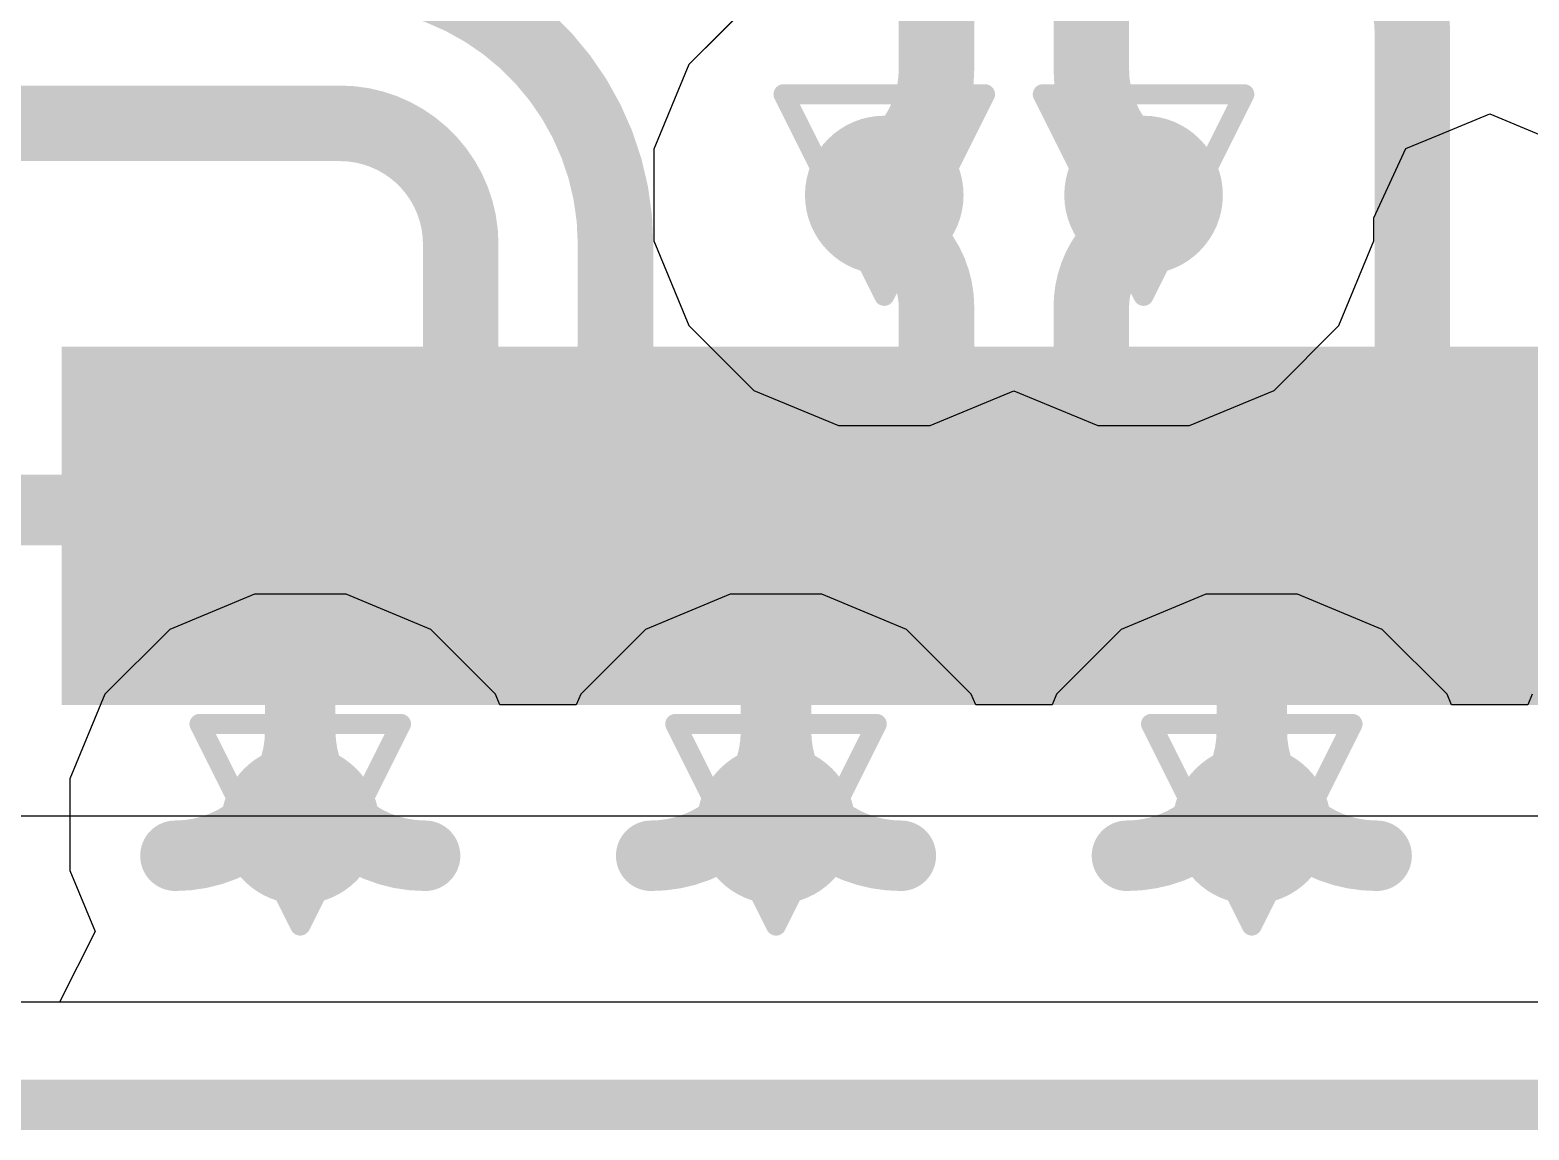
# Model space of a CAD drawing. Header units: inches. Extents: x -5 to 234, y -4 to 104.
# Drawn here: x 51.418 to 55.199, y -3.564 to -0.79 of the extents above; entities that cross this region are included whole.
import ezdxf

# ---------------------------------------------------------------- set-up
doc = ezdxf.new("R2010")
doc.units = ezdxf.units.IN
for name, color, linetype in [('Board Outline', 216, 'Continuous'), ('Bottom Layer', 5, 'Continuous'), ('Drill Drawing', 1, 'Continuous'), ('GND', 16, 'Continuous'), ('POWER', 76, 'Continuous'), ('Top Layer', 1, 'Continuous'), ('Top Solder', 216, 'Continuous'), ('Via Holes', 16, 'Continuous')]:
    doc.layers.add(name, color=color, linetype=linetype)

# ---------------------------------------------------------------- blocks, each defined once
blk = doc.blocks.new('DF40C_100DS_0_4V_51__13')
at = {"layer": 'Top Layer'}
for points in [[(-19.69999616, -2.72999581), (-19.49999656, -2.72999581), (-19.49999656, -3.42999695), (-19.69999616, -3.42999695)], [(-19.2999995, -2.72999835), (-19.0999999, -2.72999835), (-19.0999999, -3.42999949), (-19.2999995, -3.42999949)], [(-18.89999776, -2.72999581), (-18.69999816, -2.72999581), (-18.69999816, -3.42999695), (-18.89999776, -3.42999695)], [(-18.5000011, -2.72999835), (-18.3000015, -2.72999835), (-18.3000015, -3.42999949), (-18.5000011, -3.42999949)], [(-18.1000019, -2.72999581), (-17.9000023, -2.72999581), (-17.9000023, -3.42999695), (-18.1000019, -3.42999695)], [(-17.70000016, -2.72999835), (-17.50000056, -2.72999835), (-17.50000056, -3.42999949), (-17.70000016, -3.42999949)], [(-17.29999842, -2.72999835), (-17.09999882, -2.72999835), (-17.09999882, -3.42999949), (-17.29999842, -3.42999949)], [(-16.9000043, -2.72999835), (-16.7000047, -2.72999835), (-16.7000047, -3.42999949), (-16.9000043, -3.42999949)], [(-16.49999748, -2.72999835), (-16.29999788, -2.72999835), (-16.29999788, -3.42999949), (-16.49999748, -3.42999949)]]:
    blk.add_hatch(color=1, dxfattribs=at).paths.add_polyline_path(points)
at = {"layer": 'Top Solder'}
for points in [[(-19.80159616, -2.62839581), (-19.39839656, -2.62839581), (-19.39839656, -3.53159695), (-19.80159616, -3.53159695)], [(-19.4015995, -2.62839835), (-18.9983999, -2.62839835), (-18.9983999, -3.53159949), (-19.4015995, -3.53159949)], [(-19.00159776, -2.62839581), (-18.59839816, -2.62839581), (-18.59839816, -3.53159695), (-19.00159776, -3.53159695)], [(-18.6016011, -2.62839835), (-18.1984015, -2.62839835), (-18.1984015, -3.53159949), (-18.6016011, -3.53159949)], [(-18.2016019, -2.62839581), (-17.7984023, -2.62839581), (-17.7984023, -3.53159695), (-18.2016019, -3.53159695)], [(-17.80160016, -2.62839835), (-17.39840056, -2.62839835), (-17.39840056, -3.53159949), (-17.80160016, -3.53159949)], [(-17.40159842, -2.62839835), (-16.99839882, -2.62839835), (-16.99839882, -3.53159949), (-17.40159842, -3.53159949)], [(-17.0016043, -2.62839835), (-16.5984047, -2.62839835), (-16.5984047, -3.53159949), (-17.0016043, -3.53159949)], [(-16.60159748, -2.62839835), (-16.19839788, -2.62839835), (-16.19839788, -3.53159949), (-16.60159748, -3.53159949)], [(-16.20159828, -2.62839581), (-15.79839868, -2.62839581), (-15.79839868, -3.53159695), (-16.20159828, -3.53159695)]]:
    blk.add_hatch(color=216, dxfattribs=at).paths.add_polyline_path(points)

msp = doc.modelspace()

# ---------------------------------------------------------------- hatches: boundary and pattern name
at = {"layer": 'Bottom Layer'}
h = msp.add_hatch(color=5, dxfattribs=at)
edge = h.paths.add_edge_path()
edge.add_arc((53.57292054, -1.20635776), 0.1999996, 0, 360)
h = msp.add_hatch(color=5, dxfattribs=at)
edge = h.paths.add_edge_path()
edge.add_arc((54.22691974, -1.20635776), 0.1999996, 0, 360)
h = msp.add_hatch(color=5, dxfattribs=at)
edge = h.paths.add_edge_path()
edge.add_arc((52.09991865999999, -2.794), 0.1999996, 0, 360)
h = msp.add_hatch(color=5, dxfattribs=at)
edge = h.paths.add_edge_path()
edge.add_arc((53.29991626, -2.79399746), 0.1999996, 0, 360)
h = msp.add_hatch(color=5, dxfattribs=at)
edge = h.paths.add_edge_path()
edge.add_arc((54.49991386, -2.794), 0.1999996, 0, 360)
at = {"layer": 'GND'}
h = msp.add_hatch(color=16, dxfattribs=at)
edge = h.paths.add_edge_path()
edge.add_arc((53.57292054, -1.20635776), 0.1999996, 0, 360)
h = msp.add_hatch(color=16, dxfattribs=at)
edge = h.paths.add_edge_path()
edge.add_arc((54.22691974, -1.20635776), 0.1999996, 0, 360)
h = msp.add_hatch(color=16, dxfattribs=at)
edge = h.paths.add_edge_path()
edge.add_arc((52.09991865999999, -2.794), 0.1999996, 0, 360)
h = msp.add_hatch(color=16, dxfattribs=at)
edge = h.paths.add_edge_path()
edge.add_arc((53.29991626, -2.79399746), 0.1999996, 0, 360)
h = msp.add_hatch(color=16, dxfattribs=at)
edge = h.paths.add_edge_path()
edge.add_arc((54.49991386, -2.794), 0.1999996, 0, 360)
at = {"layer": 'POWER'}
h = msp.add_hatch(color=76, dxfattribs=at)
edge = h.paths.add_edge_path()
edge.add_arc((53.57292054, -1.20635776), 0.1999996, 0, 360)
h = msp.add_hatch(color=76, dxfattribs=at)
edge = h.paths.add_edge_path()
edge.add_arc((54.22691974, -1.20635776), 0.1999996, 0, 360)
h = msp.add_hatch(color=76, dxfattribs=at)
edge = h.paths.add_edge_path()
edge.add_arc((52.09991865999999, -2.794), 0.1999996, 0, 360)
h = msp.add_hatch(color=76, dxfattribs=at)
edge = h.paths.add_edge_path()
edge.add_arc((53.29991626, -2.79399746), 0.1999996, 0, 360)
h = msp.add_hatch(color=76, dxfattribs=at)
edge = h.paths.add_edge_path()
edge.add_arc((54.49991386, -2.794), 0.1999996, 0, 360)
at = {"layer": 'Top Layer'}
h = msp.add_hatch(color=1, dxfattribs=at)
edge = h.paths.add_edge_path()
edge.add_arc((53.57292054, -1.20635776), 0.1999996, 0, 360)
h = msp.add_hatch(color=1, dxfattribs=at)
edge = h.paths.add_edge_path()
edge.add_arc((54.22691974, -1.20635776), 0.1999996, 0, 360)
h = msp.add_hatch(color=1, dxfattribs=at)
edge = h.paths.add_edge_path()
edge.add_arc((52.09991865999999, -2.794), 0.1999996, 0, 360)
h = msp.add_hatch(color=1, dxfattribs=at)
edge = h.paths.add_edge_path()
edge.add_arc((53.29991626, -2.79399746), 0.1999996, 0, 360)
h = msp.add_hatch(color=1, dxfattribs=at)
edge = h.paths.add_edge_path()
edge.add_arc((54.49991386, -2.794), 0.1999996, 0, 360)
at = {"layer": 'Via Holes'}
h = msp.add_hatch(color=7, dxfattribs=at)
edge = h.paths.add_edge_path()
edge.add_arc((53.57292054, -1.20635776), 0.0999998, 0, 360)
h = msp.add_hatch(color=7, dxfattribs=at)
edge = h.paths.add_edge_path()
edge.add_arc((54.22691974, -1.20635776), 0.0999998, 0, 360)
h = msp.add_hatch(color=7, dxfattribs=at)
edge = h.paths.add_edge_path()
edge.add_arc((52.09991865999999, -2.794), 0.0999998, 0, 360)
h = msp.add_hatch(color=7, dxfattribs=at)
edge = h.paths.add_edge_path()
edge.add_arc((53.29991626, -2.79399746), 0.0999998, 0, 360)
h = msp.add_hatch(color=7, dxfattribs=at)
edge = h.paths.add_edge_path()
edge.add_arc((54.49991386, -2.794), 0.0999998, 0, 360)

# ---------------------------------------------------------------- linework, layer by layer
at = {"layer": 'Board Outline'}
msp.add_lwpolyline([(-0.4520183999999999, -3.5000438, 0.127, 0.127, 0), (88.4519821, -3.5000438, 0.127, 0.127, 0)], format="xyseb", dxfattribs=at)
at = {"layer": 'Bottom Layer'}
for p, q in [((53.21909091999999, -0.7385304), (53.0803739, -0.87724742)), ((53.0803739, -0.87724742), (52.99192094, -1.0907903)), ((54.97218622, -1.05433114), (55.09992282, -1.0014204)), ((55.09992282, -1.0014204), (55.22765434, -1.0543286)), ((54.88849321999999, -1.08900214), (54.97218622, -1.05433114)), ((52.99192094, -1.0907903), (52.99192094, -1.32192522)), ((54.80791934, -1.26346712), (54.88849321999999, -1.08900214)), ((54.80791934, -1.32192522), (54.80791934, -1.26346712)), ((52.99192094, -1.32192522), (53.0803739, -1.5354681)), ((54.71946638, -1.5354681), (54.80791934, -1.32192522)), ((53.0803739, -1.5354681), (53.2438102, -1.6989044)), ((54.55603008, -1.6989044), (54.71946638, -1.5354681)), ((53.2438102, -1.6989044), (53.45735307999999, -1.78735736)), ((53.68848799999999, -1.78735736), (53.89992014, -1.69977816)), ((53.89992014, -1.69977816), (54.11135228, -1.78735736)), ((54.34248719999999, -1.78735736), (54.55603008, -1.6989044)), ((53.45735307999999, -1.78735736), (53.68848799999999, -1.78735736)), ((54.11135228, -1.78735736), (54.34248719999999, -1.78735736)), ((56.14597102, -3.24108064), (41.75993172, -3.24108064))]:
    msp.add_line(p, q, dxfattribs=at)
for points in [[(53.70467033999999, -0.88828626, 0.1905, 0.1905, 0), (53.70467033999999, 7.45262416, 0.1905, 0.1905, 0)], [(54.09516993999999, -0.88828626, 0.1905, 0.1905, 0), (54.09516993999999, 7.45262416, 0.1905, 0.1905, 0)], [(53.70467033999999, -0.88828626, 0.1905, 0.1905, -0.198912367379658), (53.61300682, -1.10958122, 0.1905, 0.1905, 0)], [(54.18683346, -1.10958122, 0.1905, 0.1905, -0.198912367379658), (54.09516993999999, -0.88828626, 0.1905, 0.1905, 0)], [(53.57292054, -1.20635776, 0.1905, 0.1905, -0.198912367379658), (53.61300682, -1.10958122, 0.1905, 0.1905, 0)], [(54.18683346, -1.10958122, 0.1905, 0.1905, -0.198912367379658), (54.22691974, -1.20635776, 0.1905, 0.1905, 0)]]:
    msp.add_lwpolyline(points, format="xyseb", dxfattribs=at)
for points in [[(53.65704533999999, -0.88828626, 0.09524999999999999, 0.09524999999999999, 1), (53.75229534, -0.88828626, 0.09524999999999999, 0.09524999999999999, 1)], [(53.65704533999999, -0.88828626, 0.09524999999999999, 0.09524999999999999, 1), (53.75229534, -0.88828626, 0.09524999999999999, 0.09524999999999999, 1)], [(54.04754493999999, -0.88828626, 0.09524999999999999, 0.09524999999999999, 1), (54.14279493999999, -0.88828626, 0.09524999999999999, 0.09524999999999999, 1)], [(54.04754493999999, -0.88828626, 0.09524999999999999, 0.09524999999999999, 1), (54.14279493999999, -0.88828626, 0.09524999999999999, 0.09524999999999999, 1)], [(53.56538182, -1.10958122, 0.09524999999999999, 0.09524999999999999, 1), (53.66063182, -1.10958122, 0.09524999999999999, 0.09524999999999999, 1)], [(53.56538182, -1.10958122, 0.09524999999999999, 0.09524999999999999, 1), (53.66063182, -1.10958122, 0.09524999999999999, 0.09524999999999999, 1)], [(54.13920846, -1.10958122, 0.09524999999999999, 0.09524999999999999, 1), (54.23445845999999, -1.10958122, 0.09524999999999999, 0.09524999999999999, 1)], [(54.13920846, -1.10958122, 0.09524999999999999, 0.09524999999999999, 1), (54.23445845999999, -1.10958122, 0.09524999999999999, 0.09524999999999999, 1)], [(53.52529553999999, -1.20635776, 0.09524999999999999, 0.09524999999999999, 1), (53.62054554, -1.20635776, 0.09524999999999999, 0.09524999999999999, 1)], [(54.17929474, -1.20635776, 0.09524999999999999, 0.09524999999999999, 1), (54.27454473999999, -1.20635776, 0.09524999999999999, 0.09524999999999999, 1)]]:
    msp.add_lwpolyline(points, format="xyseb", close=True, dxfattribs=at)
at = {"layer": 'Drill Drawing'}
for points in [[(53.31892053999999, -0.9523577599999998, 0.0508, 0.0508, 0), (53.82692054, -0.9523577599999998, 0.0508, 0.0508, 0)], [(53.31892053999999, -0.9523577599999998, 0.0508, 0.0508, 0), (53.57292054, -1.46035776, 0.0508, 0.0508, 0)], [(53.57292054, -1.46035776, 0.0508, 0.0508, 0), (53.82692054, -0.9523577599999998, 0.0508, 0.0508, 0)], [(53.97291973999999, -0.9523577599999998, 0.0508, 0.0508, 0), (54.48091974, -0.9523577599999998, 0.0508, 0.0508, 0)], [(53.97291973999999, -0.9523577599999998, 0.0508, 0.0508, 0), (54.22691974, -1.46035776, 0.0508, 0.0508, 0)], [(54.22691974, -1.46035776, 0.0508, 0.0508, 0), (54.48091974, -0.9523577599999998, 0.0508, 0.0508, 0)], [(51.84591866, -2.54, 0.0508, 0.0508, 0), (52.35391866, -2.54, 0.0508, 0.0508, 0)], [(51.84591866, -2.54, 0.0508, 0.0508, 0), (52.09991865999999, -3.048, 0.0508, 0.0508, 0)], [(52.09991865999999, -3.048, 0.0508, 0.0508, 0), (52.35391866, -2.54, 0.0508, 0.0508, 0)], [(53.04591626, -2.53999746, 0.0508, 0.0508, 0), (53.55391626, -2.53999746, 0.0508, 0.0508, 0)], [(53.04591626, -2.53999746, 0.0508, 0.0508, 0), (53.29991626, -3.04799746, 0.0508, 0.0508, 0)], [(53.29991626, -3.04799746, 0.0508, 0.0508, 0), (53.55391626, -2.53999746, 0.0508, 0.0508, 0)], [(54.24591385999999, -2.54, 0.0508, 0.0508, 0), (54.75391385999999, -2.54, 0.0508, 0.0508, 0)], [(54.24591385999999, -2.54, 0.0508, 0.0508, 0), (54.49991386, -3.048, 0.0508, 0.0508, 0)], [(54.49991386, -3.048, 0.0508, 0.0508, 0), (54.75391385999999, -2.54, 0.0508, 0.0508, 0)]]:
    msp.add_lwpolyline(points, format="xyseb", dxfattribs=at)
for points in [[(53.30622054, -0.9523577599999998, 0.0254, 0.0254, 1), (53.33162054, -0.9523577599999998, 0.0254, 0.0254, 1)], [(53.30622054, -0.9523577599999998, 0.0254, 0.0254, 1), (53.33162054, -0.9523577599999998, 0.0254, 0.0254, 1)], [(53.81422054, -0.9523577599999998, 0.0254, 0.0254, 1), (53.83962054, -0.9523577599999998, 0.0254, 0.0254, 1)], [(53.81422054, -0.9523577599999998, 0.0254, 0.0254, 1), (53.83962054, -0.9523577599999998, 0.0254, 0.0254, 1)], [(53.96021974, -0.9523577599999998, 0.0254, 0.0254, 1), (53.98561974, -0.9523577599999998, 0.0254, 0.0254, 1)], [(53.96021974, -0.9523577599999998, 0.0254, 0.0254, 1), (53.98561974, -0.9523577599999998, 0.0254, 0.0254, 1)], [(54.46821974, -0.9523577599999998, 0.0254, 0.0254, 1), (54.49361974, -0.9523577599999998, 0.0254, 0.0254, 1)], [(54.46821974, -0.9523577599999998, 0.0254, 0.0254, 1), (54.49361974, -0.9523577599999998, 0.0254, 0.0254, 1)], [(53.56022054, -1.46035776, 0.0254, 0.0254, 1), (53.58562054, -1.46035776, 0.0254, 0.0254, 1)], [(53.56022054, -1.46035776, 0.0254, 0.0254, 1), (53.58562054, -1.46035776, 0.0254, 0.0254, 1)], [(54.21421974, -1.46035776, 0.0254, 0.0254, 1), (54.23961973999999, -1.46035776, 0.0254, 0.0254, 1)], [(54.21421974, -1.46035776, 0.0254, 0.0254, 1), (54.23961973999999, -1.46035776, 0.0254, 0.0254, 1)], [(51.83321865999999, -2.54, 0.0254, 0.0254, 1), (51.85861865999999, -2.54, 0.0254, 0.0254, 1)], [(51.83321865999999, -2.54, 0.0254, 0.0254, 1), (51.85861865999999, -2.54, 0.0254, 0.0254, 1)], [(52.34121866, -2.54, 0.0254, 0.0254, 1), (52.36661865999999, -2.54, 0.0254, 0.0254, 1)], [(52.34121866, -2.54, 0.0254, 0.0254, 1), (52.36661865999999, -2.54, 0.0254, 0.0254, 1)], [(53.03321626, -2.53999746, 0.0254, 0.0254, 1), (53.05861625999999, -2.53999746, 0.0254, 0.0254, 1)], [(53.03321626, -2.53999746, 0.0254, 0.0254, 1), (53.05861625999999, -2.53999746, 0.0254, 0.0254, 1)], [(53.54121626, -2.53999746, 0.0254, 0.0254, 1), (53.56661626, -2.53999746, 0.0254, 0.0254, 1)], [(53.54121626, -2.53999746, 0.0254, 0.0254, 1), (53.56661626, -2.53999746, 0.0254, 0.0254, 1)], [(54.23321386, -2.54, 0.0254, 0.0254, 1), (54.25861386, -2.54, 0.0254, 0.0254, 1)], [(54.23321386, -2.54, 0.0254, 0.0254, 1), (54.25861386, -2.54, 0.0254, 0.0254, 1)], [(54.74121386, -2.54, 0.0254, 0.0254, 1), (54.76661386, -2.54, 0.0254, 0.0254, 1)], [(54.74121386, -2.54, 0.0254, 0.0254, 1), (54.76661386, -2.54, 0.0254, 0.0254, 1)], [(52.08721866, -3.048, 0.0254, 0.0254, 1), (52.11261866, -3.048, 0.0254, 0.0254, 1)], [(52.08721866, -3.048, 0.0254, 0.0254, 1), (52.11261866, -3.048, 0.0254, 0.0254, 1)], [(53.28721625999999, -3.04799746, 0.0254, 0.0254, 1), (53.31261626, -3.04799746, 0.0254, 0.0254, 1)], [(53.28721625999999, -3.04799746, 0.0254, 0.0254, 1), (53.31261626, -3.04799746, 0.0254, 0.0254, 1)], [(54.48721385999999, -3.048, 0.0254, 0.0254, 1), (54.51261386, -3.048, 0.0254, 0.0254, 1)], [(54.48721385999999, -3.048, 0.0254, 0.0254, 1), (54.51261386, -3.048, 0.0254, 0.0254, 1)]]:
    msp.add_lwpolyline(points, format="xyseb", close=True, dxfattribs=at)
at = {"layer": 'GND'}
for p, q in [((53.2438102, -0.71381112), (53.0803739, -0.87724742)), ((53.0803739, -0.87724742), (52.99192094, -1.0907903)), ((54.97218622, -1.05433114), (55.09992282, -1.0014204)), ((55.09992282, -1.0014204), (55.22765434, -1.0543286)), ((54.88849321999999, -1.08900214), (54.97218622, -1.05433114)), ((52.99192094, -1.0907903), (52.99192094, -1.32192522)), ((54.80791934, -1.26346712), (54.88849321999999, -1.08900214)), ((54.80791934, -1.32192522), (54.80791934, -1.26346712)), ((52.99192094, -1.32192522), (53.0803739, -1.5354681)), ((54.71946638, -1.5354681), (54.80791934, -1.32192522)), ((53.0803739, -1.5354681), (53.2438102, -1.6989044)), ((54.55603008, -1.6989044), (54.71946638, -1.5354681)), ((53.2438102, -1.6989044), (53.45735307999999, -1.78735736)), ((53.68848799999999, -1.78735736), (53.89992014, -1.69977816)), ((53.89992014, -1.69977816), (54.11135228, -1.78735736)), ((54.34248719999999, -1.78735736), (54.55603008, -1.6989044)), ((53.45735307999999, -1.78735736), (53.68848799999999, -1.78735736)), ((54.11135228, -1.78735736), (54.34248719999999, -1.78735736)), ((86.25539772, -3.24108064), (41.75993172, -3.24108064))]:
    msp.add_line(p, q, dxfattribs=at)
at = {"layer": 'POWER'}
for p, q in [((53.2438102, -0.71381112), (53.0803739, -0.87724742)), ((53.0803739, -0.87724742), (52.99192094, -1.0907903)), ((54.97218622, -1.05433114), (55.09992282, -1.0014204)), ((55.09992282, -1.0014204), (55.22765434, -1.0543286)), ((54.88849321999999, -1.08900214), (54.97218622, -1.05433114)), ((52.99192094, -1.0907903), (52.99192094, -1.32192522)), ((54.80791934, -1.26346712), (54.88849321999999, -1.08900214)), ((54.80791934, -1.32192522), (54.80791934, -1.26346712)), ((52.99192094, -1.32192522), (53.0803739, -1.5354681)), ((54.71946638, -1.5354681), (54.80791934, -1.32192522)), ((53.0803739, -1.5354681), (53.2438102, -1.6989044)), ((54.55603008, -1.6989044), (54.71946638, -1.5354681)), ((53.2438102, -1.6989044), (53.45735307999999, -1.78735736)), ((53.68848799999999, -1.78735736), (53.89992014, -1.69977816)), ((53.89992014, -1.69977816), (54.11135228, -1.78735736)), ((54.34248719999999, -1.78735736), (54.55603008, -1.6989044)), ((53.45735307999999, -1.78735736), (53.68848799999999, -1.78735736)), ((54.11135228, -1.78735736), (54.34248719999999, -1.78735736)), ((51.9843512, -2.2130004), (51.77080831999999, -2.30145336)), ((52.21548612, -2.2130004), (51.9843512, -2.2130004)), ((52.42902899999999, -2.30145336), (52.21548612, -2.2130004)), ((53.1843488, -2.21299786), (52.97080592, -2.30145082)), ((53.41548372, -2.21299786), (53.1843488, -2.21299786)), ((53.6290266, -2.30145082), (53.41548372, -2.21299786)), ((54.38434639999999, -2.2130004), (54.17080352, -2.30145336)), ((54.61548131999999, -2.2130004), (54.38434639999999, -2.2130004)), ((54.8290242, -2.30145336), (54.61548131999999, -2.2130004)), ((51.77080831999999, -2.30145336), (51.60737201999999, -2.46488966)), ((52.59246529999999, -2.46488966), (52.42902899999999, -2.30145336)), ((52.97080592, -2.30145082), (52.80736962, -2.46488712)), ((53.7924629, -2.46488712), (53.6290266, -2.30145082)), ((54.17080352, -2.30145336), (54.00736722, -2.46488966)), ((54.9924605, -2.46488966), (54.8290242, -2.30145336)), ((51.60737201999999, -2.46488966), (51.51891906, -2.67843254)), ((52.6036921, -2.49199146), (52.59246529999999, -2.46488966)), ((52.79614281999999, -2.49199146), (52.6036921, -2.49199146)), ((52.80736962, -2.46488712), (52.79614281999999, -2.49199146)), ((53.8036897, -2.49199146), (53.7924629, -2.46488712)), ((53.99614042, -2.49199146), (53.8036897, -2.49199146)), ((54.00736722, -2.46488966), (53.99614042, -2.49199146)), ((55.00368983999999, -2.49199908), (54.9924605, -2.46488966)), ((55.19614055999999, -2.49199908), (55.00368983999999, -2.49199908)), ((55.2073699, -2.46488966), (55.19614055999999, -2.49199908)), ((51.51891906, -2.67843254), (51.51891906, -2.90956746)), ((51.51891906, -2.90956746), (51.58258924, -3.0632781)), ((51.58258924, -3.0632781), (51.49303391999999, -3.24108064)), ((51.49303391999999, -3.24108064), (41.75993172, -3.24108064))]:
    msp.add_line(p, q, dxfattribs=at)
at = {"layer": 'Top Layer'}
for p, q in [((51.21899078, -2.77110698), (52.41898584, -2.77110698)), ((52.41898584, -2.77110698), (52.41898584, -2.77110952)), ((52.41898584, -2.77110952), (55.38098906, -2.77110952)), ((86.25539772, -3.24108064), (41.75993172, -3.24108064))]:
    msp.add_line(p, q, dxfattribs=at)
for points in [[(52.19992099999999, -0.6349923799999999, 0.1905, 0.1905, -0.4142135623730951), (52.8951698, -1.33024118, 0.1905, 0.1905, 0)], [(54.83879811999999, -0.63056516, 0.1905, 0.1905, -0.198912367379658), (54.90467302, -0.7896021799999999, 0.1905, 0.1905, 0)], [(54.90467302, -1.995424, 0.1905, 0.1905, 0), (54.90467302, -0.7896021799999999, 0.1905, 0.1905, 0)], [(50.58990136, -1.02549198, 0.1905, 0.1905, 0), (52.19992099999999, -1.02549198, 0.1905, 0.1905, 0)], [(52.19992099999999, -1.02549198, 0.1905, 0.1905, -0.4142135623730951), (52.5046702, -1.33024118, 0.1905, 0.1905, 0)], [(53.61287727999999, -1.30300476, 0.1905, 0.1905, -0.1985616833215162), (53.57292054, -1.20635776, 0.1905, 0.1905, 0)], [(54.22691974, -1.20635776, 0.1905, 0.1905, -0.1985616833215162), (54.18696299999999, -1.30300476, 0.1905, 0.1905, 0)], [(53.61287727999999, -1.30300476, 0.1905, 0.1905, 0), (53.61300682, -1.3031343, 0.1905, 0.1905, 0)], [(53.61300682, -1.3031343, 0.1905, 0.1905, -0.0003346366988049019), (53.61287727999999, -1.30300476, 0.1905, 0.1905, 0)], [(53.61300682, -1.3031343, 0.1905, 0.1905, 0), (53.63879544, -1.32892292, 0.1905, 0.1905, 0)], [(54.16104484, -1.32892292, 0.1905, 0.1905, 0), (54.18683346, -1.3031343, 0.1905, 0.1905, 0)], [(54.18683346, -1.3031343, 0.1905, 0.1905, 0), (54.18696299999999, -1.30300476, 0.1905, 0.1905, 0)], [(54.18696299999999, -1.30300476, 0.1905, 0.1905, -0.000334636698805013), (54.18683346, -1.3031343, 0.1905, 0.1905, 0)], [(52.5046702, -1.995424, 0.1905, 0.1905, 0), (52.5046702, -1.33024118, 0.1905, 0.1905, 0)], [(52.8951698, -1.99542908, 0.1905, 0.1905, 0), (52.8951698, -1.33024118, 0.1905, 0.1905, 0)], [(53.63879544, -1.32892292, 0.1905, 0.1905, -0.198912367379658), (53.70467033999999, -1.48795994, 0.1905, 0.1905, 0)], [(54.09516993999999, -1.48795994, 0.1905, 0.1905, -0.198912367379658), (54.16104484, -1.32892292, 0.1905, 0.1905, 0)], [(53.70467033999999, -1.99543162, 0.1905, 0.1905, 0), (53.70467033999999, -1.48795994, 0.1905, 0.1905, 0)], [(54.09516993999999, -1.99543162, 0.1905, 0.1905, 0), (54.09516993999999, -1.48795994, 0.1905, 0.1905, 0)], [(48.3017449, -2.0001738, 0.1778, 0.1778, 0), (51.69992199999999, -2.0001738, 0.1778, 0.1778, 0)], [(52.4999204, -2.0001738, 0.1905, 0.1905, 0), (52.5046702, -1.995424, 0.1905, 0.1905, 0)], [(52.8951698, -1.99542908, 0.1905, 0.1905, 0), (52.89991706, -2.00017634, 0.1905, 0.1905, 0)], [(52.09991865999999, -2.55724914, 0.1778, 0.1778, 0), (52.09991865999999, -2.05097634, 0.1778, 0.1778, 0)], [(53.29991626, -2.5572466, 0.1778, 0.1778, 0), (53.29991626, -2.0509738, 0.1778, 0.1778, 0)], [(54.49991386, -2.55724914, 0.1778, 0.1778, 0), (54.49991386, -2.05097634, 0.1778, 0.1778, 0)], [(52.09991865999999, -2.794, 0.1778, 0.1778, 0), (52.09991865999999, -2.50644914, 0.1778, 0.1778, 0)], [(53.29991626, -2.79399746, 0.1778, 0.1778, 0), (53.29991626, -2.5064466, 0.1778, 0.1778, 0)], [(52.09991865999999, -2.55724914, 0.1778, 0.1778, -0.4142135623730951), (51.78507803999999, -2.87208976, 0.1778, 0.1778, 0)], [(52.41475928, -2.87208976, 0.1778, 0.1778, -0.4142135623730951), (52.09991865999999, -2.55724914, 0.1778, 0.1778, 0)], [(53.29991626, -2.5572466, 0.1778, 0.1778, -0.4142135623730951), (52.98507563999999, -2.87208722, 0.1778, 0.1778, 0)], [(53.61475688, -2.87208722, 0.1778, 0.1778, -0.4142135623730951), (53.29991626, -2.5572466, 0.1778, 0.1778, 0)], [(54.49991386, -2.55724914, 0.1778, 0.1778, -0.4142135623730951), (54.18507323999999, -2.87208976, 0.1778, 0.1778, 0)], [(54.49991386, -2.8448, 0.1778, 0.1778, 0), (54.49991386, -2.55724914, 0.1778, 0.1778, 0)], [(54.81475448, -2.87208976, 0.1778, 0.1778, -0.4142135623730951), (54.49991386, -2.55724914, 0.1778, 0.1778, 0)]]:
    msp.add_lwpolyline(points, format="xyseb", dxfattribs=at)
for points in [[(54.85704801999999, -0.7896021799999999, 0.09524999999999999, 0.09524999999999999, 1), (54.95229802, -0.7896021799999999, 0.09524999999999999, 0.09524999999999999, 1)], [(54.85704801999999, -0.7896021799999999, 0.09524999999999999, 0.09524999999999999, 1), (54.95229802, -0.7896021799999999, 0.09524999999999999, 0.09524999999999999, 1)], [(52.152296, -1.02549198, 0.09524999999999999, 0.09524999999999999, 1), (52.24754599999999, -1.02549198, 0.09524999999999999, 0.09524999999999999, 1)], [(52.152296, -1.02549198, 0.09524999999999999, 0.09524999999999999, 1), (52.24754599999999, -1.02549198, 0.09524999999999999, 0.09524999999999999, 1)], [(53.52529553999999, -1.20635776, 0.09524999999999999, 0.09524999999999999, 1), (53.62054554, -1.20635776, 0.09524999999999999, 0.09524999999999999, 1)], [(54.17929474, -1.20635776, 0.09524999999999999, 0.09524999999999999, 1), (54.27454473999999, -1.20635776, 0.09524999999999999, 0.09524999999999999, 1)], [(53.56525228, -1.30300476, 0.09524999999999999, 0.09524999999999999, 1), (53.66050228, -1.30300476, 0.09524999999999999, 0.09524999999999999, 1)], [(53.56525228, -1.30300476, 0.09524999999999999, 0.09524999999999999, 1), (53.66050228, -1.30300476, 0.09524999999999999, 0.09524999999999999, 1)], [(53.56525228, -1.30300476, 0.09524999999999999, 0.09524999999999999, 1), (53.66050228, -1.30300476, 0.09524999999999999, 0.09524999999999999, 1)], [(53.56538182, -1.3031343, 0.09524999999999999, 0.09524999999999999, 1), (53.66063182, -1.3031343, 0.09524999999999999, 0.09524999999999999, 1)], [(53.56538182, -1.3031343, 0.09524999999999999, 0.09524999999999999, 1), (53.66063182, -1.3031343, 0.09524999999999999, 0.09524999999999999, 1)], [(53.56538182, -1.3031343, 0.09524999999999999, 0.09524999999999999, 1), (53.66063182, -1.3031343, 0.09524999999999999, 0.09524999999999999, 1)], [(54.13920846, -1.3031343, 0.09524999999999999, 0.09524999999999999, 1), (54.23445845999999, -1.3031343, 0.09524999999999999, 0.09524999999999999, 1)], [(54.13920846, -1.3031343, 0.09524999999999999, 0.09524999999999999, 1), (54.23445845999999, -1.3031343, 0.09524999999999999, 0.09524999999999999, 1)], [(54.13920846, -1.3031343, 0.09524999999999999, 0.09524999999999999, 1), (54.23445845999999, -1.3031343, 0.09524999999999999, 0.09524999999999999, 1)], [(54.139338, -1.30300476, 0.09524999999999999, 0.09524999999999999, 1), (54.234588, -1.30300476, 0.09524999999999999, 0.09524999999999999, 1)], [(54.139338, -1.30300476, 0.09524999999999999, 0.09524999999999999, 1), (54.234588, -1.30300476, 0.09524999999999999, 0.09524999999999999, 1)], [(54.139338, -1.30300476, 0.09524999999999999, 0.09524999999999999, 1), (54.234588, -1.30300476, 0.09524999999999999, 0.09524999999999999, 1)], [(52.4570452, -1.33024118, 0.09524999999999999, 0.09524999999999999, 1), (52.5522952, -1.33024118, 0.09524999999999999, 0.09524999999999999, 1)], [(52.4570452, -1.33024118, 0.09524999999999999, 0.09524999999999999, 1), (52.5522952, -1.33024118, 0.09524999999999999, 0.09524999999999999, 1)], [(52.84754479999999, -1.33024118, 0.09524999999999999, 0.09524999999999999, 1), (52.9427948, -1.33024118, 0.09524999999999999, 0.09524999999999999, 1)], [(52.84754479999999, -1.33024118, 0.09524999999999999, 0.09524999999999999, 1), (52.9427948, -1.33024118, 0.09524999999999999, 0.09524999999999999, 1)], [(53.59117044, -1.32892292, 0.09524999999999999, 0.09524999999999999, 1), (53.68642043999999, -1.32892292, 0.09524999999999999, 0.09524999999999999, 1)], [(53.59117044, -1.32892292, 0.09524999999999999, 0.09524999999999999, 1), (53.68642043999999, -1.32892292, 0.09524999999999999, 0.09524999999999999, 1)], [(54.11341984, -1.32892292, 0.09524999999999999, 0.09524999999999999, 1), (54.20866984, -1.32892292, 0.09524999999999999, 0.09524999999999999, 1)], [(54.11341984, -1.32892292, 0.09524999999999999, 0.09524999999999999, 1), (54.20866984, -1.32892292, 0.09524999999999999, 0.09524999999999999, 1)], [(53.65704533999999, -1.48795994, 0.09524999999999999, 0.09524999999999999, 1), (53.75229534, -1.48795994, 0.09524999999999999, 0.09524999999999999, 1)], [(53.65704533999999, -1.48795994, 0.09524999999999999, 0.09524999999999999, 1), (53.75229534, -1.48795994, 0.09524999999999999, 0.09524999999999999, 1)], [(54.04754493999999, -1.48795994, 0.09524999999999999, 0.09524999999999999, 1), (54.14279493999999, -1.48795994, 0.09524999999999999, 0.09524999999999999, 1)], [(54.04754493999999, -1.48795994, 0.09524999999999999, 0.09524999999999999, 1), (54.14279493999999, -1.48795994, 0.09524999999999999, 0.09524999999999999, 1)], [(51.655472, -2.0001738, 0.08889999999999999, 0.08889999999999999, 1), (51.74437200000001, -2.0001738, 0.08889999999999999, 0.08889999999999999, 1)], [(52.4522954, -2.0001738, 0.09524999999999999, 0.09524999999999999, 1), (52.5475454, -2.0001738, 0.09524999999999999, 0.09524999999999999, 1)], [(52.4570452, -1.995424, 0.09524999999999999, 0.09524999999999999, 1), (52.5522952, -1.995424, 0.09524999999999999, 0.09524999999999999, 1)], [(52.4570452, -1.995424, 0.09524999999999999, 0.09524999999999999, 1), (52.5522952, -1.995424, 0.09524999999999999, 0.09524999999999999, 1)], [(52.84754479999999, -1.99542908, 0.09524999999999999, 0.09524999999999999, 1), (52.9427948, -1.99542908, 0.09524999999999999, 0.09524999999999999, 1)], [(52.84754479999999, -1.99542908, 0.09524999999999999, 0.09524999999999999, 1), (52.9427948, -1.99542908, 0.09524999999999999, 0.09524999999999999, 1)], [(52.85229206, -2.00017634, 0.09524999999999999, 0.09524999999999999, 1), (52.94754206, -2.00017634, 0.09524999999999999, 0.09524999999999999, 1)], [(53.65704533999999, -1.99543162, 0.09524999999999999, 0.09524999999999999, 1), (53.75229534, -1.99543162, 0.09524999999999999, 0.09524999999999999, 1)], [(54.04754493999999, -1.99543162, 0.09524999999999999, 0.09524999999999999, 1), (54.14279493999999, -1.99543162, 0.09524999999999999, 0.09524999999999999, 1)], [(54.85704801999999, -1.995424, 0.09524999999999999, 0.09524999999999999, 1), (54.95229802, -1.995424, 0.09524999999999999, 0.09524999999999999, 1)], [(52.05546866, -2.05097634, 0.08889999999999999, 0.08889999999999999, 1), (52.14436865999999, -2.05097634, 0.08889999999999999, 0.08889999999999999, 1)], [(53.25546626, -2.0509738, 0.08889999999999999, 0.08889999999999999, 1), (53.34436625999999, -2.0509738, 0.08889999999999999, 0.08889999999999999, 1)], [(54.45546386, -2.05097634, 0.08889999999999999, 0.08889999999999999, 1), (54.54436386, -2.05097634, 0.08889999999999999, 0.08889999999999999, 1)], [(52.05546866, -2.50644914, 0.08889999999999999, 0.08889999999999999, 1), (52.14436865999999, -2.50644914, 0.08889999999999999, 0.08889999999999999, 1)], [(53.25546626, -2.5064466, 0.08889999999999999, 0.08889999999999999, 1), (53.34436625999999, -2.5064466, 0.08889999999999999, 0.08889999999999999, 1)], [(52.05546866, -2.55724914, 0.08889999999999999, 0.08889999999999999, 1), (52.14436865999999, -2.55724914, 0.08889999999999999, 0.08889999999999999, 1)], [(52.05546866, -2.55724914, 0.08889999999999999, 0.08889999999999999, 1), (52.14436865999999, -2.55724914, 0.08889999999999999, 0.08889999999999999, 1)], [(52.05546866, -2.55724914, 0.08889999999999999, 0.08889999999999999, 1), (52.14436865999999, -2.55724914, 0.08889999999999999, 0.08889999999999999, 1)], [(53.25546626, -2.5572466, 0.08889999999999999, 0.08889999999999999, 1), (53.34436625999999, -2.5572466, 0.08889999999999999, 0.08889999999999999, 1)], [(53.25546626, -2.5572466, 0.08889999999999999, 0.08889999999999999, 1), (53.34436625999999, -2.5572466, 0.08889999999999999, 0.08889999999999999, 1)], [(53.25546626, -2.5572466, 0.08889999999999999, 0.08889999999999999, 1), (53.34436625999999, -2.5572466, 0.08889999999999999, 0.08889999999999999, 1)], [(54.45546386, -2.55724914, 0.08889999999999999, 0.08889999999999999, 1), (54.54436386, -2.55724914, 0.08889999999999999, 0.08889999999999999, 1)], [(54.45546386, -2.55724914, 0.08889999999999999, 0.08889999999999999, 1), (54.54436386, -2.55724914, 0.08889999999999999, 0.08889999999999999, 1)], [(54.45546386, -2.55724914, 0.08889999999999999, 0.08889999999999999, 1), (54.54436386, -2.55724914, 0.08889999999999999, 0.08889999999999999, 1)], [(54.45546386, -2.55724914, 0.08889999999999999, 0.08889999999999999, 1), (54.54436386, -2.55724914, 0.08889999999999999, 0.08889999999999999, 1)], [(52.05546866, -2.794, 0.08889999999999999, 0.08889999999999999, 1), (52.14436865999999, -2.794, 0.08889999999999999, 0.08889999999999999, 1)], [(53.25546626, -2.79399746, 0.08889999999999999, 0.08889999999999999, 1), (53.34436625999999, -2.79399746, 0.08889999999999999, 0.08889999999999999, 1)], [(54.45546386, -2.8448, 0.08889999999999999, 0.08889999999999999, 1), (54.54436386, -2.8448, 0.08889999999999999, 0.08889999999999999, 1)], [(51.74062803999999, -2.87208976, 0.08889999999999999, 0.08889999999999999, 1), (51.82952804, -2.87208976, 0.08889999999999999, 0.08889999999999999, 1)], [(52.37030928, -2.87208976, 0.08889999999999999, 0.08889999999999999, 1), (52.45920928, -2.87208976, 0.08889999999999999, 0.08889999999999999, 1)], [(52.94062563999999, -2.87208722, 0.08889999999999999, 0.08889999999999999, 1), (53.02952564, -2.87208722, 0.08889999999999999, 0.08889999999999999, 1)], [(53.57030688, -2.87208722, 0.08889999999999999, 0.08889999999999999, 1), (53.65920688, -2.87208722, 0.08889999999999999, 0.08889999999999999, 1)], [(54.14062324, -2.87208976, 0.08889999999999999, 0.08889999999999999, 1), (54.22952323999999, -2.87208976, 0.08889999999999999, 0.08889999999999999, 1)], [(54.77030448, -2.87208976, 0.08889999999999999, 0.08889999999999999, 1), (54.85920448, -2.87208976, 0.08889999999999999, 0.08889999999999999, 1)]]:
    msp.add_lwpolyline(points, format="xyseb", close=True, dxfattribs=at)

# ---------------------------------------------------------------- block references
msp.add_blockref('DF40C_100DS_0_4V_51__13', (71.29998694, 1.0398887))

doc.saveas('drawing.dxf')
